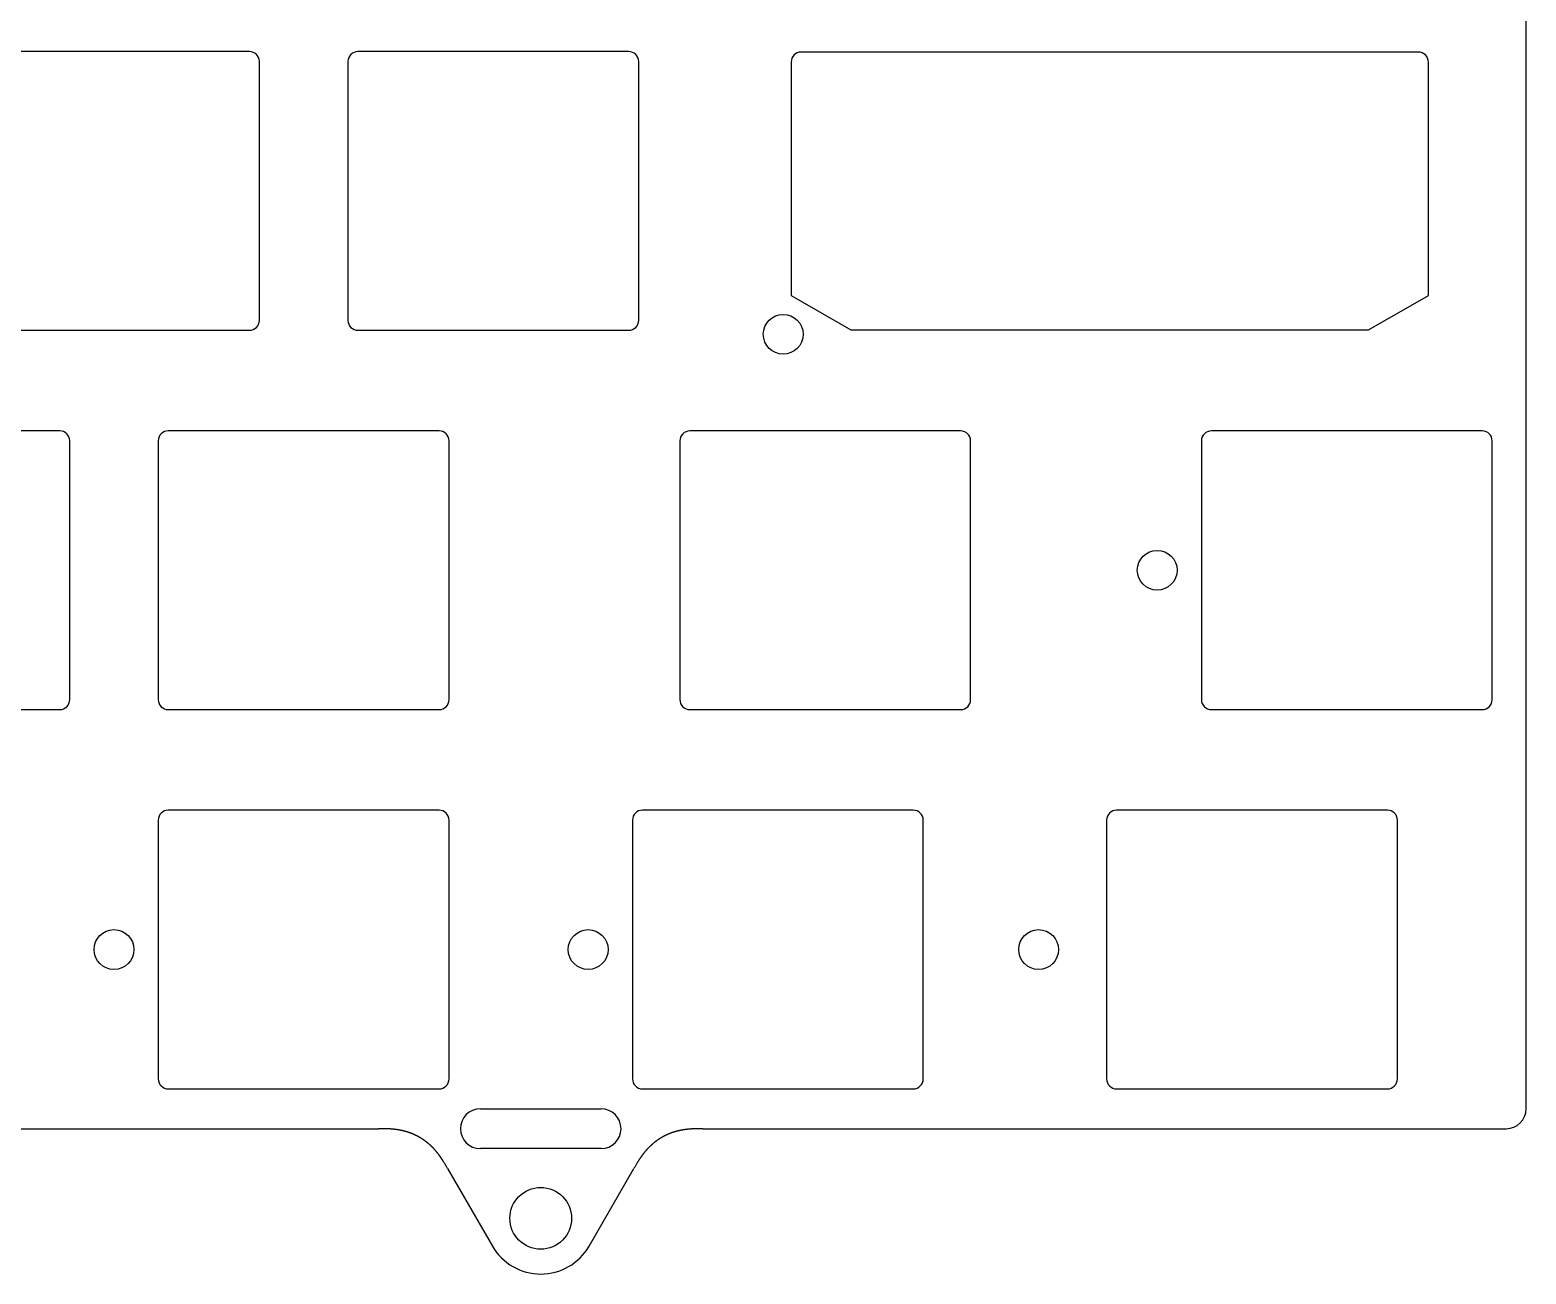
# Model space of a CAD drawing. Header units: millimetres. Extents: x -9 to 276, y -92 to 16.
# Drawn here: x 200.6 to 275.7, y -92.5 to -30 of the extents above; entities that cross this region are included whole.
import ezdxf

# ---------------------------------------------------------------- set-up
doc = ezdxf.new("R2010")
doc.units = ezdxf.units.MM
doc.layers.get('0').update_dxf_attribs({"linetype": 'CONTINUOUS'})
doc.layers.add('BLACK', color=7, linetype='CONTINUOUS')
doc.layers.add('Edge.Cuts', color=53, linetype='CONTINUOUS', true_color=0xc8a339)

msp = doc.modelspace()

# ---------------------------------------------------------------- linework, layer by layer
msp.add_lwpolyline([(238.79375, -31.625), (238.79375, -43.343), (241.79375, -45.075), (267.79375, -45.075), (270.79375, -43.343), (270.79375, -31.625, 0.414213562), (270.29375, -31.125), (239.29375, -31.125, 0.414212391)], format="xyb", close=True)
msp.add_circle((238.39375, -45.3), 1)
at = {"layer": 'BLACK', "linetype": 'Continuous'}
for p, q in [((247.306162, -50.152051), (233.70625, -50.152051)), ((273.497462, -50.152003), (259.897462, -50.152003)), ((233.20625, -50.652003), (233.20625, -63.652051)), ((247.80625, -63.651903), (247.80625, -50.644041)), ((259.397462, -50.652003), (259.397462, -63.652003)), ((273.997462, -63.652003), (273.997462, -50.652003)), ((233.706262, -64.152051), (247.312407, -64.152051)), ((259.897462, -64.152003), (273.497462, -64.152003))]:
    msp.add_line(p, q, dxfattribs=at)
at = {"layer": 'BLACK'}
msp.add_circle((257.175, -57.15), 1, dxfattribs=at)
for centre, radius, start, end in [((233.706162, -50.652003), 0.499912, 89.98991497, 180), ((247.306162, -50.652203), 0.500152, 0.9350487, 90), ((259.897462, -50.652003), 0.5, 90, 180), ((273.497462, -50.652003), 0.5, 0, 90), ((233.706262, -63.652103), 0.499948, 179.99404138, 270), ((247.306062, -63.651903), 0.500188, 270.7268293, 0), ((259.897462, -63.652003), 0.5, 180, 270), ((273.497462, -63.652003), 0.5, 270, 0)]:
    msp.add_arc(centre, radius, start, end, dxfattribs=at)
at = {"layer": 'Edge.Cuts', "linetype": 'CONTINUOUS'}
for p, q in [((275.7, -84.2), (275.7, 8)), ((211.5875, -31.1), (197.9875, -31.1)), ((230.6375, -31.1), (217.0375, -31.1)), ((212.0875, -44.6), (212.0875, -31.6)), ((216.5375, -31.6), (216.5375, -44.6)), ((231.1375, -44.6), (231.1375, -31.6)), ((197.9875, -45.1), (211.5875, -45.1)), ((217.0375, -45.1), (230.6375, -45.1)), ((202.0625, -50.15), (188.4625, -50.15)), ((221.1125, -50.15), (207.5125, -50.15)), ((202.5625, -63.65), (202.5625, -50.65)), ((207.0125, -50.65), (207.0125, -63.65)), ((221.6125, -63.65), (221.6125, -50.65)), ((188.4625, -64.15), (202.0625, -64.15)), ((207.5125, -64.15), (221.1125, -64.15)), ((223.187512, -84.2), (229.249987, -84.2)), ((48.621888, -85.2), (218.078111, -85.2)), ((218.111017, -85.200003), (218.078111, -85.2)), ((218.159048, -85.200038), (218.111017, -85.200003)), ((218.198783, -85.200126), (218.159048, -85.200038)), ((218.23404, -85.200269), (218.198783, -85.200126)), ((218.266374, -85.20047), (218.23404, -85.200269)), ((218.2966, -85.20073), (218.266374, -85.20047)), ((218.32521, -85.201049), (218.2966, -85.20073)), ((218.352526, -85.201427), (218.32521, -85.201049)), ((218.378777, -85.201866), (218.352526, -85.201427)), ((218.404127, -85.202365), (218.378777, -85.201866)), ((218.428705, -85.202926), (218.404127, -85.202365)), ((218.452609, -85.203547), (218.428705, -85.202926)), ((218.475919, -85.20423), (218.452609, -85.203547)), ((218.498699, -85.204974), (218.475919, -85.20423)), ((218.521003, -85.20578), (218.498699, -85.204974)), ((218.542877, -85.206648), (218.521003, -85.20578)), ((218.564358, -85.207578), (218.542877, -85.206648)), ((218.585479, -85.20857), (218.564358, -85.207578)), ((218.60627, -85.209625), (218.585479, -85.20857)), ((218.626755, -85.210742), (218.60627, -85.209625)), ((218.646956, -85.211922), (218.626755, -85.210742)), ((218.666893, -85.213165), (218.646956, -85.211922)), ((218.686583, -85.214471), (218.666893, -85.213165)), ((218.706042, -85.21584), (218.686583, -85.214471)), ((218.725284, -85.217273), (218.706042, -85.21584)), ((218.744321, -85.218769), (218.725284, -85.217273)), ((218.763165, -85.220329), (218.744321, -85.218769)), ((218.781827, -85.221952), (218.763165, -85.220329)), ((218.800315, -85.22364), (218.781827, -85.221952)), ((218.81864, -85.225392), (218.800315, -85.22364)), ((218.83681, -85.227208), (218.81864, -85.225392)), ((218.854831, -85.229088), (218.83681, -85.227208)), ((218.87271, -85.231033), (218.854831, -85.229088)), ((218.890455, -85.233043), (218.87271, -85.231033)), ((218.908071, -85.235118), (218.890455, -85.233043)), ((218.925564, -85.237258), (218.908071, -85.235118)), ((218.94294, -85.239463), (218.925564, -85.237258)), ((218.960202, -85.241733), (218.94294, -85.239463)), ((218.977356, -85.244069), (218.960202, -85.241733)), ((218.994406, -85.246471), (218.977356, -85.244069)), ((219.011357, -85.248938), (218.994406, -85.246471)), ((219.028211, -85.251472), (219.011357, -85.248938)), ((219.044973, -85.254072), (219.028211, -85.251472)), ((219.061646, -85.256738), (219.044973, -85.254072)), ((219.078234, -85.259471), (219.061646, -85.256738)), ((219.094739, -85.26227), (219.078234, -85.259471)), ((219.111164, -85.265137), (219.094739, -85.26227)), ((219.127513, -85.268071), (219.111164, -85.265137)), ((219.143788, -85.271072), (219.127513, -85.268071)), ((219.159992, -85.27414), (219.143788, -85.271072)), ((219.176126, -85.277276), (219.159992, -85.27414)), ((219.192194, -85.28048), (219.176126, -85.277276)), ((219.208197, -85.283753), (219.192194, -85.28048)), ((219.224138, -85.287093), (219.208197, -85.283753)), ((219.240019, -85.290503), (219.224138, -85.287093)), ((219.255841, -85.29398), (219.240019, -85.290503)), ((219.271607, -85.297527), (219.255841, -85.29398)), ((219.287319, -85.301143), (219.271607, -85.297527)), ((219.302977, -85.304829), (219.287319, -85.301143)), ((219.318584, -85.308584), (219.302977, -85.304829)), ((219.334142, -85.312409), (219.318584, -85.308584)), ((219.349652, -85.316304), (219.334142, -85.312409)), ((219.365115, -85.32027), (219.349652, -85.316304)), ((219.380534, -85.324306), (219.365115, -85.32027)), ((219.395908, -85.328413), (219.380534, -85.324306)), ((219.411241, -85.332591), (219.395908, -85.328413)), ((219.426532, -85.33684), (219.411241, -85.332591)), ((219.441784, -85.341161), (219.426532, -85.33684)), ((219.456997, -85.345554), (219.441784, -85.341161)), ((219.472174, -85.350019), (219.456997, -85.345554)), ((219.487314, -85.354557), (219.472174, -85.350019)), ((219.502419, -85.359167), (219.487314, -85.354557)), ((219.51749, -85.36385), (219.502419, -85.359167)), ((219.518144, -85.364055), (219.51749, -85.36385)), ((219.525681, -85.36643), (219.518144, -85.364055)), ((219.53321, -85.368824), (219.525681, -85.36643)), ((219.540731, -85.371236), (219.53321, -85.368824)), ((219.548244, -85.373666), (219.540731, -85.371236)), ((219.555749, -85.376115), (219.548244, -85.373666)), ((219.563246, -85.378583), (219.555749, -85.376115)), ((219.570736, -85.381069), (219.563246, -85.378583)), ((219.578217, -85.383573), (219.570736, -85.381069)), ((219.58569, -85.386095), (219.578217, -85.383573)), ((219.593155, -85.388636), (219.58569, -85.386095)), ((219.600612, -85.391196), (219.593155, -85.388636)), ((219.60806, -85.393773), (219.600612, -85.391196)), ((219.615501, -85.396369), (219.60806, -85.393773)), ((219.622933, -85.398984), (219.615501, -85.396369)), ((219.630358, -85.401617), (219.622933, -85.398984)), ((219.637774, -85.404268), (219.630358, -85.401617)), ((219.645182, -85.406937), (219.637774, -85.404268)), ((219.652581, -85.409624), (219.645182, -85.406937)), ((219.659972, -85.41233), (219.652581, -85.409624)), ((219.667355, -85.415054), (219.659972, -85.41233)), ((219.67473, -85.417797), (219.667355, -85.415054)), ((219.682096, -85.420557), (219.67473, -85.417797)), ((219.689454, -85.423336), (219.682096, -85.420557)), ((219.696803, -85.426133), (219.689454, -85.423336)), ((219.704144, -85.428948), (219.696803, -85.426133)), ((219.711477, -85.431781), (219.704144, -85.428948)), ((219.718801, -85.434633), (219.711477, -85.431781)), ((219.726116, -85.437503), (219.718801, -85.434633)), ((219.733423, -85.44039), (219.726116, -85.437503)), ((219.740722, -85.443296), (219.733423, -85.44039)), ((219.748012, -85.44622), (219.740722, -85.443296)), ((219.755293, -85.449162), (219.748012, -85.44622)), ((219.762565, -85.452123), (219.755293, -85.449162)), ((219.769829, -85.455101), (219.762565, -85.452123)), ((219.777085, -85.458097), (219.769829, -85.455101)), ((219.784331, -85.461111), (219.777085, -85.458097)), ((219.791569, -85.464144), (219.784331, -85.461111)), ((219.798798, -85.467194), (219.791569, -85.464144)), ((219.806018, -85.470263), (219.798798, -85.467194)), ((219.81323, -85.473349), (219.806018, -85.470263)), ((219.820433, -85.476453), (219.81323, -85.473349)), ((219.827626, -85.479576), (219.820433, -85.476453)), ((219.834812, -85.482716), (219.827626, -85.479576)), ((219.841988, -85.485874), (219.834812, -85.482716)), ((219.849155, -85.48905), (219.841988, -85.485874)), ((219.856313, -85.492244), (219.849155, -85.48905)), ((219.863462, -85.495456), (219.856313, -85.492244)), ((219.870602, -85.498686), (219.863462, -85.495456)), ((219.877734, -85.501934), (219.870602, -85.498686)), ((219.884856, -85.5052), (219.877734, -85.501934)), ((219.891969, -85.508483), (219.884856, -85.5052)), ((219.899073, -85.511784), (219.891969, -85.508483)), ((219.906168, -85.515103), (219.899073, -85.511784)), ((219.913254, -85.51844), (219.906168, -85.515103)), ((219.920331, -85.521795), (219.913254, -85.51844)), ((219.927398, -85.525167), (219.920331, -85.521795)), ((219.934456, -85.528558), (219.927398, -85.525167)), ((219.941505, -85.531966), (219.934456, -85.528558)), ((219.948545, -85.535391), (219.941505, -85.531966)), ((219.955575, -85.538835), (219.948545, -85.535391)), ((219.962597, -85.542296), (219.955575, -85.538835)), ((219.969608, -85.545775), (219.962597, -85.542296)), ((219.976611, -85.549271), (219.969608, -85.545775)), ((219.983604, -85.552786), (219.976611, -85.549271)), ((219.990588, -85.556317), (219.983604, -85.552786)), ((219.997562, -85.559867), (219.990588, -85.556317)), ((220.004527, -85.563434), (219.997562, -85.559867)), ((220.011482, -85.567019), (220.004527, -85.563434)), ((220.018428, -85.570621), (220.011482, -85.567019)), ((220.025364, -85.574241), (220.018428, -85.570621)), ((220.032291, -85.577879), (220.025364, -85.574241)), ((220.039208, -85.581534), (220.032291, -85.577879)), ((220.046116, -85.585206), (220.039208, -85.581534)), ((220.053014, -85.588897), (220.046116, -85.585206)), ((220.059902, -85.592604), (220.053014, -85.588897)), ((220.066781, -85.596329), (220.059902, -85.592604)), ((220.07365, -85.600072), (220.066781, -85.596329)), ((220.080509, -85.603832), (220.07365, -85.600072)), ((220.087359, -85.60761), (220.080509, -85.603832)), ((220.094198, -85.611405), (220.087359, -85.60761)), ((220.101028, -85.615218), (220.094198, -85.611405)), ((220.107848, -85.619048), (220.101028, -85.615218)), ((220.114659, -85.622895), (220.107848, -85.619048)), ((220.121459, -85.62676), (220.114659, -85.622895)), ((220.12825, -85.630642), (220.121459, -85.62676)), ((220.13503, -85.634542), (220.12825, -85.630642)), ((220.141801, -85.638459), (220.13503, -85.634542)), ((220.148562, -85.642393), (220.141801, -85.638459)), ((220.155313, -85.646344), (220.148562, -85.642393)), ((220.162053, -85.650313), (220.155313, -85.646344)), ((220.168784, -85.654299), (220.162053, -85.650313)), ((232.273061, -85.65172), (232.266334, -85.655711)), ((232.279798, -85.647745), (232.273061, -85.65172)), ((232.286546, -85.643788), (232.279798, -85.647745)), ((232.293303, -85.639849), (232.286546, -85.643788)), ((232.30007, -85.635926), (232.293303, -85.639849)), ((232.306848, -85.632021), (232.30007, -85.635926)), ((232.313635, -85.628133), (232.306848, -85.632021)), ((232.320433, -85.624263), (232.313635, -85.628133)), ((232.32724, -85.62041), (232.320433, -85.624263)), ((232.334058, -85.616574), (232.32724, -85.62041)), ((232.340885, -85.612755), (232.334058, -85.616574)), ((232.347723, -85.608954), (232.340885, -85.612755)), ((232.35457, -85.60517), (232.347723, -85.608954)), ((232.361427, -85.601404), (232.35457, -85.60517)), ((232.368294, -85.597655), (232.361427, -85.601404)), ((232.375171, -85.593923), (232.368294, -85.597655)), ((232.382058, -85.590209), (232.375171, -85.593923)), ((232.388954, -85.586512), (232.382058, -85.590209)), ((232.39586, -85.582833), (232.388954, -85.586512)), ((232.402776, -85.579172), (232.39586, -85.582833)), ((232.409702, -85.575527), (232.402776, -85.579172)), ((232.416637, -85.571901), (232.409702, -85.575527)), ((232.423582, -85.568291), (232.416637, -85.571901)), ((232.430537, -85.5647), (232.423582, -85.568291)), ((232.437501, -85.561126), (232.430537, -85.5647)), ((232.444475, -85.557569), (232.437501, -85.561126)), ((232.451458, -85.55403), (232.444475, -85.557569)), ((232.458451, -85.550509), (232.451458, -85.55403)), ((232.465453, -85.547005), (232.458451, -85.550509)), ((232.472465, -85.543519), (232.465453, -85.547005)), ((232.479486, -85.54005), (232.472465, -85.543519)), ((232.486517, -85.536599), (232.479486, -85.54005)), ((232.493557, -85.533166), (232.486517, -85.536599)), ((232.500607, -85.529751), (232.493557, -85.533166)), ((232.507666, -85.526353), (232.500607, -85.529751)), ((232.514734, -85.522973), (232.507666, -85.526353)), ((232.521811, -85.51961), (232.514734, -85.522973)), ((232.528898, -85.516265), (232.521811, -85.51961)), ((232.535995, -85.512938), (232.528898, -85.516265)), ((232.5431, -85.509629), (232.535995, -85.512938)), ((232.550214, -85.506338), (232.5431, -85.509629)), ((232.557338, -85.503064), (232.550214, -85.506338)), ((232.564471, -85.499808), (232.557338, -85.503064)), ((232.571613, -85.49657), (232.564471, -85.499808)), ((232.578765, -85.49335), (232.571613, -85.49657)), ((232.585925, -85.490148), (232.578765, -85.49335)), ((232.593094, -85.486963), (232.585925, -85.490148)), ((232.600273, -85.483796), (232.593094, -85.486963)), ((232.60746, -85.480648), (232.600273, -85.483796)), ((232.614657, -85.477517), (232.60746, -85.480648)), ((232.621862, -85.474404), (232.614657, -85.477517)), ((232.629077, -85.471309), (232.621862, -85.474404)), ((232.6363, -85.468231), (232.629077, -85.471309)), ((232.643532, -85.465172), (232.6363, -85.468231)), ((232.650773, -85.462131), (232.643532, -85.465172)), ((232.658023, -85.459108), (232.650773, -85.462131)), ((232.665282, -85.456103), (232.658023, -85.459108)), ((232.67255, -85.453115), (232.665282, -85.456103)), ((232.679826, -85.450146), (232.67255, -85.453115)), ((232.687111, -85.447195), (232.679826, -85.450146)), ((232.694405, -85.444262), (232.687111, -85.447195)), ((232.701708, -85.441347), (232.694405, -85.444262)), ((232.709019, -85.43845), (232.701708, -85.441347)), ((232.716339, -85.435571), (232.709019, -85.43845)), ((232.723668, -85.43271), (232.716339, -85.435571)), ((232.731005, -85.429867), (232.723668, -85.43271)), ((232.73835, -85.427042), (232.731005, -85.429867)), ((232.745705, -85.424236), (232.73835, -85.427042)), ((232.753068, -85.421448), (232.745705, -85.424236)), ((232.760439, -85.418677), (232.753068, -85.421448)), ((232.767819, -85.415925), (232.760439, -85.418677)), ((232.775207, -85.413192), (232.767819, -85.415925)), ((232.782604, -85.410476), (232.775207, -85.413192)), ((232.796086, -85.405581), (232.782604, -85.410476)), ((232.809551, -85.400763), (232.796086, -85.405581)), ((232.823, -85.396021), (232.809551, -85.400763)), ((232.836433, -85.391354), (232.823, -85.396021)), ((232.84985, -85.386762), (232.836433, -85.391354)), ((232.863251, -85.382244), (232.84985, -85.386762)), ((232.876635, -85.377799), (232.863251, -85.382244)), ((232.890002, -85.373427), (232.876635, -85.377799)), ((232.903354, -85.369127), (232.890002, -85.373427)), ((232.916688, -85.364899), (232.903354, -85.369127)), ((232.930006, -85.360742), (232.916688, -85.364899)), ((232.943308, -85.356656), (232.930006, -85.360742)), ((232.956593, -85.352639), (232.943308, -85.356656)), ((232.969861, -85.348692), (232.956593, -85.352639)), ((232.983112, -85.344813), (232.969861, -85.348692)), ((232.996346, -85.341002), (232.983112, -85.344813)), ((233.009564, -85.337259), (232.996346, -85.341002)), ((233.022764, -85.333583), (233.009564, -85.337259)), ((233.035948, -85.329973), (233.022764, -85.333583)), ((233.049114, -85.326428), (233.035948, -85.329973)), ((233.062263, -85.322949), (233.049114, -85.326428)), ((233.075396, -85.319534), (233.062263, -85.322949)), ((233.088511, -85.316182), (233.075396, -85.319534)), ((233.101608, -85.312894), (233.088511, -85.316182)), ((233.114689, -85.309669), (233.101608, -85.312894)), ((233.127752, -85.306506), (233.114689, -85.309669)), ((233.140797, -85.303404), (233.127752, -85.306506)), ((233.153825, -85.300363), (233.140797, -85.303404)), ((233.166836, -85.297382), (233.153825, -85.300363)), ((233.179829, -85.294461), (233.166836, -85.297382)), ((233.192804, -85.291598), (233.179829, -85.294461)), ((233.205762, -85.288795), (233.192804, -85.291598)), ((233.218702, -85.286049), (233.205762, -85.288795)), ((233.231624, -85.28336), (233.218702, -85.286049)), ((233.244528, -85.280728), (233.231624, -85.28336)), ((233.257415, -85.278151), (233.244528, -85.280728)), ((233.270283, -85.27563), (233.257415, -85.278151)), ((233.283133, -85.273164), (233.270283, -85.27563)), ((233.295966, -85.270753), (233.283133, -85.273164)), ((233.30878, -85.268394), (233.295966, -85.270753)), ((233.321576, -85.266089), (233.30878, -85.268394)), ((233.334354, -85.263836), (233.321576, -85.266089)), ((233.347114, -85.261635), (233.334354, -85.263836)), ((233.359855, -85.259485), (233.347114, -85.261635)), ((233.372578, -85.257386), (233.359855, -85.259485)), ((233.385283, -85.255337), (233.372578, -85.257386)), ((233.397969, -85.253337), (233.385283, -85.255337)), ((233.410637, -85.251386), (233.397969, -85.253337)), ((233.423286, -85.249483), (233.410637, -85.251386)), ((233.435916, -85.247627), (233.423286, -85.249483)), ((233.448528, -85.245819), (233.435916, -85.247627)), ((233.461121, -85.244057), (233.448528, -85.245819)), ((233.473695, -85.242341), (233.461121, -85.244057)), ((233.48625, -85.240669), (233.473695, -85.242341)), ((233.498786, -85.239043), (233.48625, -85.240669)), ((233.511304, -85.23746), (233.498786, -85.239043)), ((233.523802, -85.235921), (233.511304, -85.23746)), ((233.536282, -85.234424), (233.523802, -85.235921)), ((233.548742, -85.23297), (233.536282, -85.234424)), ((233.561183, -85.231557), (233.548742, -85.23297)), ((233.573605, -85.230185), (233.561183, -85.231557)), ((233.586008, -85.228854), (233.573605, -85.230185)), ((233.598392, -85.227562), (233.586008, -85.228854)), ((233.610756, -85.22631), (233.598392, -85.227562)), ((233.6231, -85.225095), (233.610756, -85.22631)), ((233.635426, -85.223919), (233.6231, -85.225095)), ((233.647731, -85.22278), (233.635426, -85.223919)), ((233.660017, -85.221678), (233.647731, -85.22278)), ((233.672284, -85.220612), (233.660017, -85.221678)), ((233.684531, -85.219582), (233.672284, -85.220612)), ((233.696758, -85.218586), (233.684531, -85.219582)), ((233.708965, -85.217625), (233.696758, -85.218586)), ((233.721152, -85.216698), (233.708965, -85.217625)), ((233.73332, -85.215804), (233.721152, -85.216698)), ((233.745468, -85.214942), (233.73332, -85.215804)), ((233.757595, -85.214112), (233.745468, -85.214942)), ((233.769703, -85.213313), (233.757595, -85.214112)), ((233.78179, -85.212545), (233.769703, -85.213313)), ((233.793858, -85.211808), (233.78179, -85.212545)), ((233.805905, -85.211099), (233.793858, -85.211808)), ((233.817932, -85.21042), (233.805905, -85.211099)), ((233.829939, -85.209769), (233.817932, -85.21042)), ((233.841925, -85.209146), (233.829939, -85.209769)), ((233.853891, -85.208549), (233.841925, -85.209146)), ((233.865836, -85.20798), (233.853891, -85.208549)), ((233.877761, -85.207436), (233.865836, -85.20798)), ((233.889665, -85.206917), (233.877761, -85.207436)), ((233.901549, -85.206423), (233.889665, -85.206917)), ((233.913412, -85.205953), (233.901549, -85.206423)), ((233.925254, -85.205507), (233.913412, -85.205953)), ((233.937076, -85.205084), (233.925254, -85.205507)), ((233.948876, -85.204683), (233.937076, -85.205084)), ((233.960656, -85.204303), (233.948876, -85.204683)), ((233.972415, -85.203945), (233.960656, -85.204303)), ((233.99587, -85.203289), (233.972415, -85.203945)), ((234.01924, -85.20271), (233.99587, -85.203289)), ((234.042526, -85.202203), (234.01924, -85.20271)), ((234.065726, -85.201764), (234.042526, -85.202203)), ((234.088841, -85.201387), (234.065726, -85.201764)), ((234.11187, -85.201069), (234.088841, -85.201387)), ((234.134812, -85.200803), (234.11187, -85.201069)), ((234.157667, -85.200585), (234.134812, -85.200803)), ((234.180436, -85.200411), (234.157667, -85.200585)), ((234.203116, -85.200275), (234.180436, -85.200411)), ((234.225708, -85.200173), (234.203116, -85.200275)), ((234.248212, -85.2001), (234.225708, -85.200173)), ((234.270627, -85.200051), (234.248212, -85.2001)), ((234.315188, -85.200006), (234.270627, -85.200051)), ((234.359388, -85.2), (234.315188, -85.200006)), ((234.359388, -85.2), (274.7, -85.2)), ((220.175505, -85.658303), (220.168784, -85.654299)), ((220.182215, -85.662324), (220.175505, -85.658303)), ((220.188916, -85.666362), (220.182215, -85.662324)), ((220.195606, -85.670417), (220.188916, -85.666362)), ((220.202287, -85.67449), (220.195606, -85.670417)), ((220.208957, -85.678579), (220.202287, -85.67449)), ((220.215616, -85.682686), (220.208957, -85.678579)), ((220.222266, -85.68681), (220.215616, -85.682686)), ((220.228905, -85.690952), (220.222266, -85.68681)), ((220.235534, -85.69511), (220.228905, -85.690952)), ((220.242153, -85.699286), (220.235534, -85.69511)), ((220.248762, -85.703479), (220.242153, -85.699286)), ((220.25536, -85.707688), (220.248762, -85.703479)), ((220.261948, -85.711915), (220.25536, -85.707688)), ((220.268525, -85.71616), (220.261948, -85.711915)), ((220.275092, -85.720421), (220.268525, -85.71616)), ((220.281648, -85.724699), (220.275092, -85.720421)), ((220.288194, -85.728994), (220.281648, -85.724699)), ((220.29473, -85.733307), (220.288194, -85.728994)), ((220.301255, -85.737636), (220.29473, -85.733307)), ((220.307769, -85.741982), (220.301255, -85.737636)), ((220.314273, -85.746346), (220.307769, -85.741982)), ((220.320767, -85.750726), (220.314273, -85.746346)), ((220.327249, -85.755123), (220.320767, -85.750726)), ((220.333722, -85.759538), (220.327249, -85.755123)), ((220.340183, -85.763969), (220.333722, -85.759538)), ((220.346634, -85.768417), (220.340183, -85.763969)), ((220.353074, -85.772882), (220.346634, -85.768417)), ((220.359503, -85.777364), (220.353074, -85.772882)), ((220.365922, -85.781863), (220.359503, -85.777364)), ((220.372329, -85.786379), (220.365922, -85.781863)), ((220.378726, -85.790911), (220.372329, -85.786379)), ((220.385113, -85.795461), (220.378726, -85.790911)), ((220.391488, -85.800027), (220.385113, -85.795461)), ((220.397852, -85.80461), (220.391488, -85.800027)), ((220.404206, -85.80921), (220.397852, -85.80461)), ((220.410548, -85.813826), (220.404206, -85.80921)), ((220.41688, -85.81846), (220.410548, -85.813826)), ((220.423201, -85.82311), (220.41688, -85.81846)), ((220.42951, -85.827777), (220.423201, -85.82311)), ((220.435809, -85.83246), (220.42951, -85.827777)), ((220.442097, -85.837161), (220.435809, -85.83246)), ((220.448373, -85.841878), (220.442097, -85.837161)), ((220.454639, -85.846611), (220.448373, -85.841878)), ((220.460893, -85.851362), (220.454639, -85.846611)), ((220.467136, -85.856129), (220.460893, -85.851362)), ((220.473368, -85.860913), (220.467136, -85.856129)), ((220.479589, -85.865713), (220.473368, -85.860913)), ((220.485799, -85.87053), (220.479589, -85.865713)), ((220.491997, -85.875363), (220.485799, -85.87053)), ((220.498184, -85.880213), (220.491997, -85.875363)), ((220.50436, -85.88508), (220.498184, -85.880213)), ((220.510525, -85.889963), (220.50436, -85.88508)), ((220.516678, -85.894863), (220.510525, -85.889963)), ((220.52282, -85.899779), (220.516678, -85.894863)), ((220.52895, -85.904712), (220.52282, -85.899779)), ((220.535069, -85.909662), (220.52895, -85.904712)), ((220.541177, -85.914627), (220.535069, -85.909662)), ((220.547273, -85.91961), (220.541177, -85.914627)), ((220.553358, -85.924608), (220.547273, -85.91961)), ((220.559431, -85.929623), (220.553358, -85.924608)), ((220.565493, -85.934655), (220.559431, -85.929623)), ((220.571543, -85.939703), (220.565493, -85.934655)), ((220.582523, -85.948931), (220.571543, -85.939703)), ((220.593428, -85.958183), (220.582523, -85.948931)), ((220.60426, -85.96746), (220.593428, -85.958183)), ((220.615018, -85.97676), (220.60426, -85.96746)), ((220.625703, -85.986083), (220.615018, -85.97676)), ((220.636316, -85.995429), (220.625703, -85.986083)), ((220.646858, -86.004797), (220.636316, -85.995429)), ((220.657328, -86.014188), (220.646858, -86.004797)), ((220.667727, -86.023601), (220.657328, -86.014188)), ((220.678056, -86.033035), (220.667727, -86.023601)), ((220.688315, -86.04249), (220.678056, -86.033035)), ((220.698505, -86.051967), (220.688315, -86.04249)), ((220.708625, -86.061463), (220.698505, -86.051967)), ((220.718678, -86.07098), (220.708625, -86.061463)), ((220.728663, -86.080516), (220.718678, -86.07098)), ((220.73858, -86.090072), (220.728663, -86.080516)), ((220.74843, -86.099647), (220.73858, -86.090072)), ((220.758214, -86.109241), (220.74843, -86.099647)), ((220.767933, -86.118853), (220.758214, -86.109241)), ((220.777586, -86.128484), (220.767933, -86.118853)), ((220.787174, -86.138131), (220.777586, -86.128484)), ((220.796697, -86.147797), (220.787174, -86.138131)), ((220.806157, -86.157479), (220.796697, -86.147797)), ((220.815553, -86.167178), (220.806157, -86.157479)), ((220.824887, -86.176893), (220.815553, -86.167178)), ((220.834158, -86.186624), (220.824887, -86.176893)), ((220.843367, -86.196371), (220.834158, -86.186624)), ((220.852514, -86.206133), (220.843367, -86.196371)), ((220.861601, -86.21591), (220.852514, -86.206133)), ((220.870628, -86.225702), (220.861601, -86.21591)), ((220.879594, -86.235508), (220.870628, -86.225702)), ((220.888501, -86.245328), (220.879594, -86.235508)), ((220.897349, -86.255161), (220.888501, -86.245328)), ((220.906139, -86.265007), (220.897349, -86.255161)), ((220.914871, -86.274867), (220.906139, -86.265007)), ((220.923545, -86.284739), (220.914871, -86.274867)), ((220.932162, -86.294623), (220.923545, -86.284739)), ((220.940723, -86.304518), (220.932162, -86.294623)), ((220.949228, -86.314426), (220.940723, -86.304518)), ((220.957677, -86.324344), (220.949228, -86.314426)), ((220.966072, -86.334273), (220.957677, -86.324344)), ((220.974412, -86.344213), (220.966072, -86.334273)), ((220.982698, -86.354163), (220.974412, -86.344213)), ((220.99093, -86.364122), (220.982698, -86.354163)), ((220.99911, -86.374091), (220.99093, -86.364122)), ((221.007237, -86.384069), (220.99911, -86.374091)), ((221.015312, -86.394055), (221.007237, -86.384069)), ((221.023335, -86.40405), (221.015312, -86.394055)), ((221.031308, -86.414053), (221.023335, -86.40405)), ((229.249987, -86.2), (223.187512, -86.2)), ((231.414911, -86.402928), (231.40429, -86.416257)), ((231.425544, -86.389711), (231.414911, -86.402928)), ((231.436189, -86.376605), (231.425544, -86.389711)), ((231.44685, -86.363606), (231.436189, -86.376605)), ((231.457527, -86.350712), (231.44685, -86.363606)), ((231.468222, -86.33792), (231.457527, -86.350712)), ((231.478937, -86.325228), (231.468222, -86.33792)), ((231.489674, -86.312634), (231.478937, -86.325228)), ((231.500433, -86.300136), (231.489674, -86.312634)), ((231.511216, -86.287731), (231.500433, -86.300136)), ((231.522025, -86.275418), (231.511216, -86.287731)), ((231.532861, -86.263194), (231.522025, -86.275418)), ((231.543724, -86.251059), (231.532861, -86.263194)), ((231.554617, -86.239011), (231.543724, -86.251059)), ((231.56554, -86.227047), (231.554617, -86.239011)), ((231.576495, -86.215167), (231.56554, -86.227047)), ((231.587482, -86.203368), (231.576495, -86.215167)), ((231.598503, -86.19165), (231.587482, -86.203368)), ((231.609559, -86.180011), (231.598503, -86.19165)), ((231.620651, -86.16845), (231.609559, -86.180011)), ((231.631779, -86.156966), (231.620651, -86.16845)), ((231.642945, -86.145557), (231.631779, -86.156966)), ((231.654149, -86.134222), (231.642945, -86.145557)), ((231.665393, -86.122961), (231.654149, -86.134222)), ((231.676678, -86.111772), (231.665393, -86.122961)), ((231.688004, -86.100653), (231.676678, -86.111772)), ((231.699372, -86.089605), (231.688004, -86.100653)), ((231.710783, -86.078627), (231.699372, -86.089605)), ((231.722238, -86.067716), (231.710783, -86.078627)), ((231.733738, -86.056873), (231.722238, -86.067716)), ((231.745283, -86.046097), (231.733738, -86.056873)), ((231.756874, -86.035386), (231.745283, -86.046097)), ((231.757376, -86.034924), (231.756874, -86.035386)), ((231.763202, -86.029584), (231.757376, -86.034924)), ((231.769039, -86.024261), (231.763202, -86.029584)), ((231.774889, -86.018953), (231.769039, -86.024261)), ((231.78075, -86.013662), (231.774889, -86.018953)), ((231.786624, -86.008387), (231.78075, -86.013662)), ((231.792509, -86.003128), (231.786624, -86.008387)), ((231.798407, -85.997885), (231.792509, -86.003128)), ((231.804316, -85.992658), (231.798407, -85.997885)), ((231.810237, -85.987447), (231.804316, -85.992658)), ((231.81617, -85.982253), (231.810237, -85.987447)), ((231.822115, -85.977075), (231.81617, -85.982253)), ((231.828072, -85.971913), (231.822115, -85.977075)), ((231.834041, -85.966767), (231.828072, -85.971913)), ((231.840021, -85.961638), (231.834041, -85.966767)), ((231.846013, -85.956524), (231.840021, -85.961638)), ((231.852017, -85.951427), (231.846013, -85.956524)), ((231.858033, -85.946347), (231.852017, -85.951427)), ((231.86406, -85.941282), (231.858033, -85.946347)), ((231.870099, -85.936234), (231.86406, -85.941282)), ((231.87615, -85.931202), (231.870099, -85.936234)), ((231.882212, -85.926187), (231.87615, -85.931202)), ((231.888286, -85.921188), (231.882212, -85.926187)), ((231.894371, -85.916205), (231.888286, -85.921188)), ((231.900468, -85.911239), (231.894371, -85.916205)), ((231.906577, -85.906289), (231.900468, -85.911239)), ((231.912697, -85.901355), (231.906577, -85.906289)), ((231.918828, -85.896438), (231.912697, -85.901355)), ((231.924971, -85.891538), (231.918828, -85.896438)), ((231.931126, -85.886653), (231.924971, -85.891538)), ((231.937291, -85.881786), (231.931126, -85.886653)), ((231.943469, -85.876935), (231.937291, -85.881786)), ((231.949657, -85.8721), (231.943469, -85.876935)), ((231.955857, -85.867282), (231.949657, -85.8721)), ((231.962068, -85.86248), (231.955857, -85.867282)), ((231.968291, -85.857695), (231.962068, -85.86248)), ((231.974525, -85.852926), (231.968291, -85.857695)), ((231.98077, -85.848174), (231.974525, -85.852926)), ((231.987026, -85.843439), (231.98077, -85.848174)), ((231.993294, -85.83872), (231.987026, -85.843439)), ((231.999572, -85.834018), (231.993294, -85.83872)), ((232.005862, -85.829332), (231.999572, -85.834018)), ((232.012163, -85.824664), (232.005862, -85.829332)), ((232.018475, -85.820011), (232.012163, -85.824664)), ((232.024799, -85.815376), (232.018475, -85.820011)), ((232.031133, -85.810757), (232.024799, -85.815376)), ((232.037478, -85.806155), (232.031133, -85.810757)), ((232.043834, -85.801569), (232.037478, -85.806155)), ((232.050202, -85.797), (232.043834, -85.801569)), ((232.05658, -85.792448), (232.050202, -85.797)), ((232.062969, -85.787913), (232.05658, -85.792448)), ((232.069369, -85.783395), (232.062969, -85.787913)), ((232.07578, -85.778893), (232.069369, -85.783395)), ((232.082202, -85.774408), (232.07578, -85.778893)), ((232.088635, -85.76994), (232.082202, -85.774408)), ((232.095079, -85.765489), (232.088635, -85.76994)), ((232.101533, -85.761055), (232.095079, -85.765489)), ((232.107998, -85.756637), (232.101533, -85.761055)), ((232.114474, -85.752236), (232.107998, -85.756637)), ((232.120961, -85.747853), (232.114474, -85.752236)), ((232.127458, -85.743486), (232.120961, -85.747853)), ((232.133966, -85.739136), (232.127458, -85.743486)), ((232.140485, -85.734803), (232.133966, -85.739136)), ((232.147014, -85.730487), (232.140485, -85.734803)), ((232.153554, -85.726188), (232.147014, -85.730487)), ((232.160105, -85.721905), (232.153554, -85.726188)), ((232.166666, -85.71764), (232.160105, -85.721905)), ((232.173237, -85.713392), (232.166666, -85.71764)), ((232.17982, -85.709161), (232.173237, -85.713392)), ((232.186412, -85.704947), (232.17982, -85.709161)), ((232.193015, -85.70075), (232.186412, -85.704947)), ((232.199629, -85.69657), (232.193015, -85.70075)), ((232.206253, -85.692407), (232.199629, -85.69657)), ((232.212887, -85.688261), (232.206253, -85.692407)), ((232.219532, -85.684132), (232.212887, -85.688261)), ((232.226187, -85.680021), (232.219532, -85.684132)), ((232.232853, -85.675926), (232.226187, -85.680021)), ((232.239529, -85.671849), (232.232853, -85.675926)), ((232.246215, -85.667789), (232.239529, -85.671849)), ((232.252911, -85.663746), (232.246215, -85.667789)), ((232.259617, -85.65972), (232.252911, -85.663746)), ((232.266334, -85.655711), (232.259617, -85.65972)), ((221.03923, -86.424063), (221.031308, -86.414053)), ((221.047102, -86.434081), (221.03923, -86.424063)), ((221.054924, -86.444106), (221.047102, -86.434081)), ((221.062698, -86.454137), (221.054924, -86.444106)), ((221.070423, -86.464175), (221.062698, -86.454137)), ((221.0781, -86.474219), (221.070423, -86.464175)), ((221.085729, -86.484268), (221.0781, -86.474219)), ((221.093311, -86.494322), (221.085729, -86.484268)), ((221.100847, -86.504381), (221.093311, -86.494322)), ((221.108337, -86.514445), (221.100847, -86.504381)), ((221.115781, -86.524513), (221.108337, -86.514445)), ((221.12318, -86.534585), (221.115781, -86.524513)), ((221.130534, -86.54466), (221.12318, -86.534585)), ((221.137845, -86.554739), (221.130534, -86.54466)), ((221.145112, -86.56482), (221.137845, -86.554739)), ((221.152335, -86.574904), (221.145112, -86.56482)), ((221.159517, -86.58499), (221.152335, -86.574904)), ((221.166656, -86.595077), (221.159517, -86.58499)), ((221.173753, -86.605166), (221.166656, -86.595077)), ((221.180809, -86.615256), (221.173753, -86.605166)), ((221.187825, -86.625347), (221.180809, -86.615256)), ((221.194801, -86.635439), (221.187825, -86.625347)), ((221.201737, -86.64553), (221.194801, -86.635439)), ((221.208634, -86.655621), (221.201737, -86.64553)), ((221.215492, -86.665711), (221.208634, -86.655621)), ((221.222312, -86.6758), (221.215492, -86.665711)), ((221.229095, -86.685888), (221.222312, -86.6758)), ((221.23584, -86.695974), (221.229095, -86.685888)), ((221.242549, -86.706058), (221.23584, -86.695974)), ((221.249222, -86.71614), (221.242549, -86.706058)), ((221.255859, -86.726219), (221.249222, -86.71614)), ((221.26246, -86.736295), (221.255859, -86.726219)), ((221.269028, -86.746368), (221.26246, -86.736295)), ((221.27556, -86.756436), (221.269028, -86.746368)), ((221.28206, -86.766501), (221.27556, -86.756436)), ((221.288526, -86.776561), (221.28206, -86.766501)), ((221.294959, -86.786616), (221.288526, -86.776561)), ((221.301361, -86.796667), (221.294959, -86.786616)), ((221.30773, -86.806711), (221.301361, -86.796667)), ((221.314068, -86.81675), (221.30773, -86.806711)), ((221.320376, -86.826783), (221.314068, -86.81675)), ((221.326654, -86.836809), (221.320376, -86.826783)), ((221.332901, -86.846828), (221.326654, -86.836809)), ((221.33912, -86.85684), (221.332901, -86.846828)), ((221.34531, -86.866844), (221.33912, -86.85684)), ((221.357605, -86.886828), (221.34531, -86.866844)), ((221.369792, -86.906778), (221.357605, -86.886828)), ((221.381873, -86.926691), (221.369792, -86.906778)), ((221.393854, -86.946563), (221.381873, -86.926691)), ((221.405737, -86.966393), (221.393854, -86.946563)), ((221.417528, -86.986177), (221.405737, -86.966393)), ((221.429229, -87.005913), (221.417528, -86.986177)), ((221.440845, -87.025598), (221.429229, -87.005913)), ((221.45238, -87.045228), (221.440845, -87.025598)), ((221.463838, -87.064802), (221.45238, -87.045228)), ((221.475222, -87.084317), (221.463838, -87.064802)), ((221.486537, -87.103769), (221.475222, -87.084317)), ((221.497787, -87.123156), (221.486537, -87.103769)), ((221.520106, -87.161725), (221.497787, -87.123156)), ((230.935784, -87.129933), (230.911737, -87.171513)), ((230.955728, -87.095565), (230.935784, -87.129933)), ((230.973481, -87.065102), (230.955728, -87.095565)), ((230.989822, -87.0372), (230.973481, -87.065102)), ((231.00516, -87.011153), (230.989822, -87.0372)), ((231.019741, -86.986536), (231.00516, -87.011153)), ((231.033727, -86.963068), (231.019741, -86.986536)), ((231.047233, -86.940554), (231.033727, -86.963068)), ((231.060341, -86.918849), (231.047233, -86.940554)), ((231.073115, -86.897844), (231.060341, -86.918849)), ((231.085605, -86.877453), (231.073115, -86.897844)), ((231.097851, -86.857608), (231.085605, -86.877453)), ((231.109886, -86.838252), (231.097851, -86.857608)), ((231.121736, -86.819339), (231.109886, -86.838252)), ((231.133424, -86.800829), (231.121736, -86.819339)), ((231.14497, -86.782691), (231.133424, -86.800829)), ((231.15639, -86.764895), (231.14497, -86.782691)), ((231.167699, -86.747417), (231.15639, -86.764895)), ((231.178909, -86.730235), (231.167699, -86.747417)), ((231.190032, -86.71333), (231.178909, -86.730235)), ((231.201077, -86.696686), (231.190032, -86.71333)), ((231.212053, -86.680287), (231.201077, -86.696686)), ((231.222968, -86.664119), (231.212053, -86.680287)), ((231.233829, -86.648172), (231.222968, -86.664119)), ((231.244644, -86.632433), (231.233829, -86.648172)), ((231.255417, -86.616894), (231.244644, -86.632433)), ((231.266154, -86.601544), (231.255417, -86.616894)), ((231.27686, -86.586376), (231.266154, -86.601544)), ((231.287539, -86.571382), (231.27686, -86.586376)), ((231.298197, -86.556555), (231.287539, -86.571382)), ((231.308836, -86.541888), (231.298197, -86.556555)), ((231.31946, -86.527377), (231.308836, -86.541888)), ((231.330073, -86.513014), (231.31946, -86.527377)), ((231.340678, -86.498795), (231.330073, -86.513014)), ((231.351278, -86.484715), (231.340678, -86.498795)), ((231.361875, -86.47077), (231.351278, -86.484715)), ((231.372473, -86.456956), (231.361875, -86.47077)), ((231.383073, -86.443268), (231.372473, -86.456956)), ((231.393678, -86.429703), (231.383073, -86.443268)), ((231.40429, -86.416257), (231.393678, -86.429703)), ((221.542212, -87.2), (221.520106, -87.161725)), ((221.542212, -87.2), (223.793879, -91.1)), ((228.643621, -91.1), (230.895287, -87.2)), ((230.911737, -87.171513), (230.895287, -87.2))]:
    msp.add_line(p, q, dxfattribs=at)
at = {"layer": 'Edge.Cuts', "linetype": 'Continuous'}
for p, q in [((207.0125, -69.7), (207.0125, -82.7)), ((221.1125, -69.2), (207.5125, -69.2)), ((221.6125, -82.7), (221.6125, -69.7)), ((230.825, -69.7), (230.825, -82.7)), ((244.925, -69.2), (231.325, -69.2)), ((245.425, -82.7), (245.425, -69.7)), ((254.6375, -69.7), (254.6375, -82.7)), ((268.7375, -69.2), (255.1375, -69.2)), ((269.2375, -82.7), (269.2375, -69.7)), ((207.5125, -83.2), (221.1125, -83.2)), ((231.325, -83.2), (244.925, -83.2)), ((255.1375, -83.2), (268.7375, -83.2))]:
    msp.add_line(p, q, dxfattribs=at)
at = {"layer": 'Edge.Cuts'}
for centre, radius in [((204.7875, -76.2), 1), ((228.6, -76.2), 1), ((251.221875, -76.2), 1), ((226.21875, -89.7), 1.55)]:
    msp.add_circle(centre, radius, dxfattribs=at)
for centre, radius, start, end in [((211.5875, -31.6), 0.5, 0, 90), ((217.0376, -31.6001), 0.5001, 90.01145499, 179.98854314), ((230.6375, -31.6), 0.5, 0, 90), ((211.5876, -44.6001), 0.4999, -90.01146333, 0.01146145), ((217.0375, -44.6), 0.5, -180, -90), ((230.6376, -44.6001), 0.4999, -90.01146333, 0.01146145), ((202.0625, -50.65), 0.5, 0, 90), ((207.5126, -50.6501), 0.5001, 90.01145499, 179.98854314), ((221.1125, -50.65), 0.5, 0, 90), ((202.0626, -63.6501), 0.4999, -90.01146333, 0.01146145), ((207.5125, -63.65), 0.5, -180, -90), ((221.1126, -63.6501), 0.4999, -90.01146333, 0.01146145), ((207.512522, -69.700041), 0.500022, 90.00252081, 179.99530195), ((221.112522, -69.700041), 0.500041, 0.00469846, 90.00252081), ((231.325022, -69.700041), 0.500022, 90.00252081, 179.99530195), ((244.925022, -69.700041), 0.500041, 0.00469846, 90.00252081), ((255.137522, -69.700041), 0.500022, 90.00252081, 179.99530195), ((268.737522, -69.700041), 0.500041, 0.00469846, 90.00252081), ((207.512522, -82.700041), 0.499959, 179.99530195, 269.99747878), ((221.112522, -82.700041), 0.499978, 269.99747878, 0.00469846), ((231.325022, -82.700041), 0.499959, 179.99530195, 269.99747878), ((244.925022, -82.700041), 0.499978, 269.99747878, 0.00469846), ((255.137522, -82.700041), 0.499959, 179.99530195, 269.99747878), ((268.737522, -82.700041), 0.499978, 269.99747878, 0.00469846), ((223.187512, -85.2), 1, -270, -90), ((229.249987, -85.2), 1, -90, 90), ((274.699999, -84.199999), 1.000001, -89.9999427, -0.0000573), ((226.21875, -89.7), 2.8, -149.99999866, -30.00000134)]:
    msp.add_arc(centre, radius, start, end, dxfattribs=at)

doc.saveas('drawing.dxf')
